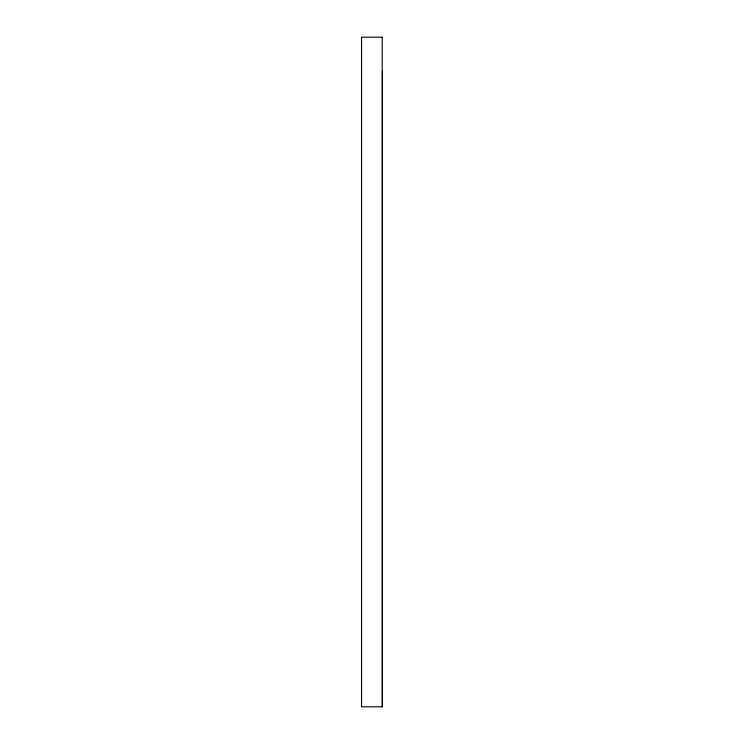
<?xml version="1.0" encoding="UTF-8"?>
<svg xmlns="http://www.w3.org/2000/svg" width="744" height="744" viewBox="0 0 744 744"><rect width="100%" height="100%" fill="white"/><g stroke="black" fill="none" stroke-linecap="round" stroke-linejoin="round"><path stroke-width="1.12" d="M382.444 71.005L382.444 706.8M382.211 37.2L361.556 37.2L361.556 706.8L382.211 706.8L382.211 37.2"/></g></svg>
